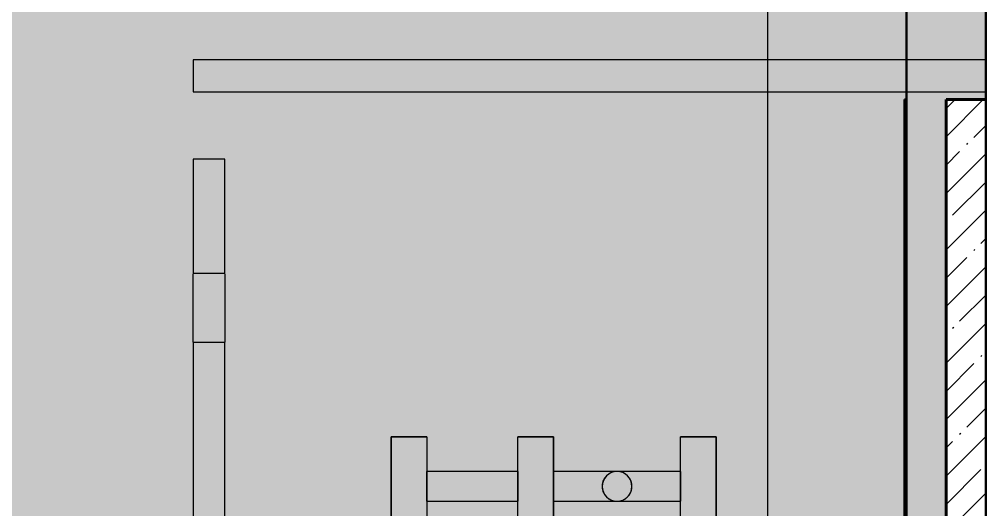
# Model space of a CAD drawing. Header units: millimetres. Extents: x 10406 to 76706, y -2377 to 12445.
# Drawn here: x 67419 to 67906.6, y 8993.8 to 9240.5 of the extents above; entities that cross this region are included whole.
import ezdxf

# ---------------------------------------------------------------- set-up
doc = ezdxf.new("R2010")
doc.units = ezdxf.units.MM
for name, color, linetype, lineweight in [('A-ANNO-DIMS', 7, 'Continuous', 9), ('A-ANNO-DIMS-25', 7, 'Continuous', 9), ('A-WALL-PATT', 7, 'Continuous', 9), ('M-EQPM', 7, 'Continuous', 9), ('Знаки', 7, 'Continuous', 9), ('Знаки-1', 7, 'Continuous', 18)]:
    doc.layers.add(name, color=color, linetype=linetype, lineweight=lineweight)
for name, color, linetype, lineweight, true_color in [('A-WALL-4', 7, 'Continuous', 30, 0x3c3c3c), ('A-WALL-5', 7, 'Continuous', 40, 0x3c3c3c), ('A-WALL-FNSH-3', 7, 'Continuous', 30, 0x3c3c3c), ('I-WALL-1', 7, 'Continuous', 9, 0x787878)]:
    doc.layers.add(name, color=color, linetype=linetype, lineweight=lineweight, true_color=true_color)
doc.layers.add('M-EQPM-1', color=7, linetype='Continuous', lineweight=9, true_color=0xe6e6e6, transparency=0.7)
doc.styles.add('ISOCPEUR_5', font='isocpeur.ttf', dxfattribs={"width": 0.9, "height": 49.99999999999999})
doc.dimstyles.new('ISO-2_0_0_9К_Средний_округл2_1', dxfattribs={"dimscale": 304.8, "dimtxt": 49.79905879051576, "dimasz": 0.1230314960629921, "dimexe": 0.09842519685039369, "dimexo": 0, "dimgap": 0, "dimtad": 1, "dimdec": 0, "dimrnd": 10, "dimzin": 0, "dimdsep": 46, "dimtxsty": 'ISOCPEUR_5', "dimblk1": 'OBLIQUE', "dimblk2": 'OBLIQUE', "dimsah": 1, "dimcen": 0.09, "dimdle": 0.09842519685039369, "dimazin": 0, "dimtfac": 1, "dimtdec": 4, "dimtix": 1, "dimtmove": 0, "dimatfit": 3, "dimfxl": 1, "dimtvp": 1, "dimtolj": 1, "dimtzin": 0, "dimarcsym": 2})

# ---------------------------------------------------------------- blocks, each defined once
blk = doc.blocks.new('radiator_prado_classic_z_tip_30_po exemplyaru - Classic Z Тип 30-500-30677899-Развертка 3_02-2')
at = {"layer": 'M-EQPM-1'}
for points in [[(-396.8846453224432, 8530.000000000005), (-381.9999999983435, 8530.000000000005), (-381.9999999983435, 9030.000000000005), (-399.9999999983568, 9030.000000000005), (-399.9999999983427, 8990.000000000005), (-394.9999999983427, 8985.000000000005), (-394.9999999983427, 8574.999999999987), (-399.9999999983568, 8569.999999999987), (-399.9999999983568, 8530.000000000005)], [(-317.9999999983451, 8530.000000000005), (-317.9999999983451, 9030.000000000005), (-335.9999999983572, 9030.000000000005), (-335.9999999983572, 8530.000000000005)], [(-235.9999999983454, 8530.000000000005), (-235.9999999983454, 9030.000000000005), (-253.9999999983553, 9030.000000000005), (-253.9999999983553, 8530.000000000005)], [(-278.7677369520765, 9003.029450469137), (-278.6570988477303, 9003.806715768676), (-278.763741488794, 9003.05885716174)], [(-280.6419880756328, 8999.767999987645), (-280.0664481455881, 9000.496837186178), (-280.5869237914522, 8999.839761159927)]]:
    blk.add_hatch(color=256, dxfattribs=at).paths.add_polyline_path(points)
h = blk.add_hatch(color=256, dxfattribs=at)
h.paths.add_polyline_path([(-285.9999999983438, 9012.500000000011), (-317.9999999983451, 9012.244443697178), (-317.9999999983451, 9005.000000000011), (-293.4999999983431, 9005.000000000011), (-292.9562246533037, 9007.648964906868), (-292.0252652490237, 9009.380415278072), (-290.6740755511399, 9010.812199094189), (-289.4196769847939, 9011.632014800569), (-287.7368168525239, 9012.271343723305), (-287.4401995489761, 9012.360422899163)])
h.paths.add_polyline_path([(-292.9888873926813, 9005.000000000011), (-253.9999999983553, 9005.000000000011), (-253.9999999983553, 9012.500000000011), (-287.9411428366125, 9012.209981186288), (-289.9256262974378, 9011.360427729302), (-291.4426037055127, 9010.121757852536), (-292.5736229209406, 9008.560647450175), (-293.2444436955122, 9006.880899687692), (-293.2281126361644, 9005.000000000011)])
h.paths.add_polyline_path([(-381.9999999983435, 9005.000000000011), (-335.9999999983572, 9005.000000000011), (-335.9999999983572, 9012.50000000001), (-381.9999999983435, 9012.244443697178), (-381.9999999983435, 9006.94114283828)])
h = blk.add_hatch(color=256, dxfattribs=at)
h.paths.add_polyline_path([(-278.7677369520776, 9006.970549530884), (-278.7718873605241, 9007.001096623113), (-278.7718873605241, 9006.980569503246)])
h.paths.add_polyline_path([(-279.5070879638877, 9008.75296939111), (-280.1893678981158, 9009.667676364335), (-279.5085776956061, 9008.754910847283)])
h = blk.add_hatch(color=256, dxfattribs=at)
h.paths.add_polyline_path([(-381.9999999983435, 8997.50000000001), (-335.9999999983572, 8997.755556302842), (-335.9999999983572, 9005.000000000011), (-381.9999999983435, 9005.000000000011), (-381.9999999983435, 8997.755556302842)])
h.paths.add_polyline_path([(-287.9411428366125, 8997.50000000001), (-253.9999999983553, 8997.75555630284), (-253.9999999983553, 9005.000000000011), (-317.9999999983451, 9005.000000000011), (-317.9999999983451, 8997.500000000011), (-289.749999998344, 8997.50000000001)])
h.paths.add_polyline_path([(-293.232263044611, 9003.029450469137), (-293.2444436955122, 9003.05885716174), (-293.2362585078935, 9003.05885716174)])
h.paths.add_polyline_path([(-291.3580119210515, 8999.767999987642), (-292.0252652490237, 9000.61958472195), (-291.4130762052342, 8999.839761159927)])
at = {"layer": 'M-EQPM'}
for p, q in [((-399.9999999983477, 9029.999999999996), (-381.9999999983477, 9029.999999999996)), ((-381.9999999983508, 9029.999999999996), (-399.9999999983508, 9029.999999999996)), ((-399.9999999983477, 8529.999999999996), (-399.9999999983477, 9029.999999999996)), ((-399.9999999983508, 9029.999999999996), (-399.9999999983508, 8989.999999999996)), ((-381.9999999983508, 9029.999999999996), (-381.9999999983508, 9012.500000000002)), ((-381.9999999983477, 9029.999999999996), (-381.9999999983477, 8529.999999999996)), ((-317.9999999983843, 9029.999999999996), (-335.9999999983842, 9029.999999999996)), ((-335.9999999983608, 9029.999999999996), (-317.9999999983482, 9029.999999999996)), ((-335.9999999983842, 9012.500000000002), (-335.9999999983842, 9029.999999999996)), ((-335.9999999983608, 8529.999999999996), (-335.9999999983608, 9029.999999999996)), ((-317.9999999983843, 9012.500000000002), (-317.9999999983843, 9029.999999999996)), ((-317.9999999983482, 9029.999999999996), (-317.9999999983482, 8529.999999999996)), ((-235.9999999983824, 9029.999999999996), (-253.9999999983824, 9029.999999999996)), ((-253.999999998359, 9029.999999999996), (-235.9999999983489, 9029.999999999996)), ((-253.9999999983824, 9012.500000000002), (-253.9999999983824, 9029.999999999996)), ((-253.999999998359, 8529.999999999996), (-253.999999998359, 9029.999999999996)), ((-235.999999998356, 8529.999999999996), (-235.999999998356, 9029.999999999996)), ((-235.9999999983489, 9029.999999999996), (-235.9999999983489, 8529.999999999996)), ((-335.9999999983571, 9012.50000000001), (-381.9999999983434, 9012.50000000001)), ((-335.9999999983796, 9012.500000000011), (-381.9999999983431, 9012.500000000011)), ((-381.9999999983478, 9012.500000000002), (-381.9999999983478, 9005)), ((-381.9999999983478, 9011.495190528383), (-381.9999999983478, 9012.500000000002)), ((-381.9999999983559, 9012.500000000002), (-381.9999999983559, 9005.000000000002)), ((-381.9999999983559, 9005.000000000002), (-381.9999999983559, 9012.500000000002)), ((-381.9999999983508, 9012.24444369717), (-381.9999999983508, 8997.755556302833)), ((-381.9999999983478, 9005), (-381.9999999983478, 9011.495190528383)), ((-335.9999999983611, 9012.500000000002), (-335.9999999983611, 9006.94114283827)), ((-335.9999999983611, 9005.000000000002), (-335.9999999983611, 9012.500000000002)), ((-335.9999999983838, 9012.500000000002), (-335.9999999983838, 9005.000000000002)), ((-335.9999999983838, 9005.000000000002), (-335.9999999983838, 9012.500000000002)), ((-335.9999999983842, 8997.755556302833), (-335.9999999983842, 9012.24444369717)), ((-253.9999999983562, 9012.50000000001), (-317.9999999983449, 9012.50000000001)), ((-253.9999999983777, 9012.500000000011), (-317.9999999983447, 9012.500000000011)), ((-317.9999999983489, 9008.750000000002), (-317.9999999983488, 9012.500000000002)), ((-317.9999999983488, 9012.500000000002), (-317.9999999983488, 9005.000000000002)), ((-317.9999999983839, 9005.000000000002), (-317.9999999983838, 9012.500000000002)), ((-317.9999999983838, 9012.500000000002), (-317.9999999983838, 9005.000000000002)), ((-317.9999999983843, 8997.755556302833), (-317.9999999983843, 9012.24444369717)), ((-253.9999999983593, 9012.500000000002), (-253.9999999983593, 9010.303300858901)), ((-253.9999999983592, 9005.000000000002), (-253.9999999983593, 9012.500000000002)), ((-253.999999998382, 9012.500000000002), (-253.999999998382, 9005.000000000002)), ((-253.9999999983819, 9005.000000000002), (-253.999999998382, 9012.500000000002)), ((-253.9999999983824, 8997.755556302833), (-253.9999999983824, 9012.24444369717)), ((-335.9999999983611, 9006.94114283827), (-335.9999999983611, 9005)), ((-317.9999999983489, 9005), (-317.9999999983489, 9008.75)), ((-253.9999999983593, 9010.303300858901), (-253.9999999983593, 9006.94114283827)), ((-253.9999999983593, 9006.94114283827), (-253.9999999983593, 9005)), ((-381.9999999983478, 9005), (-381.9999999983478, 8997.500000000002)), ((-381.9999999983478, 9001.25), (-381.9999999983478, 9005)), ((-381.9999999983559, 9005.000000000002), (-381.9999999983559, 8997.500000000002)), ((-381.9999999983559, 8997.500000000002), (-381.9999999983559, 9005.000000000002)), ((-381.9999999983478, 8997.500000000002), (-381.9999999983478, 9001.25)), ((-335.9999999983613, 9005), (-335.9999999983613, 8997.500000000002)), ((-335.9999999983613, 8997.500000000002), (-335.9999999983613, 9005)), ((-335.999999998384, 9005.000000000002), (-335.9999999983839, 8997.500000000002)), ((-335.9999999983839, 8997.755556302833), (-335.9999999983839, 9005.000000000002)), ((-317.9999999983487, 9003.058857161732), (-317.9999999983487, 9005)), ((-317.9999999983485, 9005.000000000002), (-317.9999999983485, 8997.500000000002)), ((-317.9999999983835, 8997.500000000002), (-317.9999999983836, 9005.000000000002)), ((-317.9999999983835, 9005.000000000002), (-317.9999999983835, 8998.504809471619)), ((-317.9999999983485, 8997.500000000002), (-317.9999999983487, 9003.05885716173)), ((-253.9999999983595, 9005), (-253.9999999983594, 8997.500000000002)), ((-253.9999999983594, 8997.500000000002), (-253.9999999983594, 9005)), ((-253.9999999983822, 9005.000000000002), (-253.9999999983822, 8997.500000000002)), ((-253.9999999983821, 8999.696699141103), (-253.9999999983821, 9005.000000000002)), ((-381.9999999983434, 8997.50000000001), (-335.9999999983571, 8997.50000000001)), ((-381.9999999983431, 8997.500000000011), (-335.9999999983806, 8997.500000000011)), ((-381.9999999983508, 8997.500000000002), (-381.9999999983508, 8562.499999999996)), ((-335.9999999983839, 8997.500000000002), (-335.9999999983839, 8997.755556302833)), ((-335.9999999983842, 8562.499999999996), (-335.9999999983842, 8997.500000000002)), ((-317.9999999983835, 8998.504809471617), (-317.9999999983835, 8997.500000000002)), ((-317.9999999983449, 8997.50000000001), (-253.9999999983562, 8997.50000000001)), ((-317.9999999983447, 8997.500000000011), (-253.9999999983777, 8997.500000000011)), ((-317.9999999983843, 8562.499999999996), (-317.9999999983843, 8997.500000000002)), ((-253.9999999983822, 8998.504809471619), (-253.9999999983821, 8999.696699141103)), ((-253.9999999983822, 8997.755556302833), (-253.9999999983822, 8998.504809471617)), ((-253.9999999983822, 8997.500000000002), (-253.9999999983822, 8997.755556302833)), ((-253.9999999983824, 8562.499999999996), (-253.9999999983824, 8997.500000000002))]:
    blk.add_line(p, q, dxfattribs=at)
for centre, radius, start, end in [((-285.9999999983474, 9005.000000000002), 7.5, 0, 180), ((-285.9999999983611, 9005.000000000002), 7.49999999999994, 121.6959975729565, 134.9999999998697), ((-285.9999999983611, 9005.000000000002), 7.500000000000012, 117.2607869162207, 119.9999999998929), ((-285.9999999983611, 9005.000000000002), 7.500000000000051, 107.5091275209608, 117.2607869162167), ((-285.9999999983611, 9005.000000000002), 7.500000000000027, 72.49087247964164, 107.5091275209639), ((-285.9999999983611, 9005.000000000002), 7.500000000000032, 62.73921308277106, 72.49087247964141), ((-285.9999999983611, 9005.000000000002), 7.500000000000028, 60.00000000003239, 62.73921308277063), ((-285.9999999983611, 9005.000000000002), 7.500000000000032, 44.999999999999, 58.30400242761385), ((-285.9999999983611, 9005.000000000002), 7.500000000000853, 164.9999999999994, 180.0000000000072), ((-285.9999999983611, 9005.000000000002), 7.499999999999964, 150.0000000000126, 164.502831516208), ((-285.9999999983611, 9005.000000000002), 7.50000000000003, 136.3815290643483, 149.9370450517839), ((-285.9999999983611, 9005.000000000002), 7.500000000000091, 30.06295494821428, 43.61847093565967), ((-285.9999999983611, 9005.000000000002), 7.500000000000082, 15.49716848379459, 29.99999999999105), ((-285.9999999983611, 9005.000000000002), 7.50000000000005, 0, 14.99999999999319), ((-285.9999999983474, 9005.000000000002), 7.5, 180, 0), ((-285.9999999983611, 9005.000000000002), 7.499999999999965, 180.0000000000135, 195.0000000000087), ((-285.9999999983611, 9005.000000000002), 7.499999999999926, 195.4971684837948, 210.0000000000049), ((-285.9999999983611, 9005.000000000002), 7.499999999999998, 210.0629549482152, 216.0911264494535), ((-285.9999999983611, 9005.000000000002), 7.500000000000002, 322.7268164806846, 329.9370450517888), ((-285.9999999983611, 9005.000000000002), 7.50000000000002, 330.0000000000057, 344.5028315162117), ((-285.9999999983611, 9005.000000000002), 7.499999999999118, 345.0000000000113, 359.9999999999927), ((-285.9999999983611, 9005.000000000002), 7.499999999999972, 217.2731835193189, 223.6184709356694), ((-285.9999999983611, 9005.000000000002), 7.499999999999979, 225.0000000001342, 238.3040024270532), ((-285.9999999983611, 9005.000000000002), 7.499999999999956, 240.0000000001054, 242.7392130837297), ((-285.9999999983611, 9005.000000000002), 7.499999999999979, 242.7392130837302, 252.4908724791235), ((-285.9999999983611, 9005.000000000002), 7.49999999999998, 252.4908724791222, 287.509127520332), ((-285.9999999983611, 9005.000000000002), 7.499999999999989, 287.5091275203325, 297.2607869172186), ((-285.9999999983611, 9005.000000000002), 7.499999999999975, 297.2607869172153, 299.9999999999997), ((-285.9999999983611, 9005.000000000002), 7.50000000000002, 301.6959975723924, 314.9999999999998), ((-285.9999999983611, 9005.000000000002), 7.50000000000002, 316.3815290643352, 321.1426427297405)]:
    blk.add_arc(centre, radius, start, end, dxfattribs=at)
for points, knots in [([(-285.9999999983474, 9012.500000000002), (-286.4782986470242, 9012.500000000002), (-287.4460364161848, 9012.407561440525), (-288.6265242916065, 9012.056320534324), (-289.4283254390361, 9011.679151300348), (-289.8746504506801, 9011.425518641978), (-290.2050909930248, 9011.214442577757), (-290.5284996904575, 9010.982973742357), (-290.8427417011604, 9010.731718579329), (-291.1481414182988, 9010.45927287663), (-291.3457231181862, 9010.262422022603), (-291.4426037055166, 9010.160238840084)], [0, 0, 0, 0, 0.1428571428571428, 0.2857142857142857, 0.3571428571428571, 0.3928571428571428, 0.4285714285714285, 0.4642857142857143, 0.5, 0.5357142857142857, 0.5714285714285714, 0.5714285714285714, 0.5714285714285714, 0.5714285714285714]), ([(-290.2036096025502, 9011.211253198477), (-290.3118751581483, 9011.137504985007), (-290.5264102958961, 9010.98320817188), (-290.8433714743407, 9010.731970032833), (-291.0953240217381, 9010.508898901711), (-291.2395112587902, 9010.368568394952), (-291.284253393454, 9010.323803530227)], [0.4285714285714285, 0.4285714285714285, 0.4285714285714285, 0.4285714285714285, 0.4642857142857143, 0.5, 0.5357142857142857, 0.5520144545900358, 0.5520144545900358, 0.5520144545900358, 0.5520144545900358]), ([(-288.8530815203219, 9011.936131906838), (-289.0845126938237, 9011.840893196168), (-289.4276215326168, 9011.679281730498), (-289.8768169623077, 9011.4256974527), (-290.0953440469522, 9011.285001411947), (-290.2036096025502, 9011.211253198477)], [0.2857142857142857, 0.2857142857142857, 0.2857142857142857, 0.2857142857142857, 0.3571428571428571, 0.3928571428571428, 0.4285714285714285, 0.4285714285714285, 0.4285714285714285, 0.4285714285714285]), ([(-280.5573962911781, 9010.160238840084), (-280.6542801759722, 9010.262424718589), (-280.8518798935368, 9010.45929030376), (-281.2589450306147, 9010.822441285938), (-281.684649345091, 9011.143991655988), (-282.1253703219027, 9011.425535628217), (-282.5716627134607, 9011.679141616603), (-283.3734842484441, 9012.056327519322), (-284.5539604738352, 9012.407558900524), (-285.5217013496707, 9012.500000000002), (-285.9999999983474, 9012.500000000002)], [0.4285714285714285, 0.4285714285714285, 0.4285714285714285, 0.4285714285714285, 0.4642857142857143, 0.5, 0.5714285714285714, 0.6071428571428571, 0.6428571428571428, 0.7142857142857143, 0.8571428571428571, 1, 1, 1, 1]), ([(-281.796390394172, 9011.211253198477), (-281.9047599356154, 9011.284963738568), (-282.1231360872184, 9011.425714461355), (-282.5724052283947, 9011.679272033974), (-282.9154943230399, 9011.840890652817), (-283.1469184764002, 9011.936131906838)], [0.5714285714285714, 0.5714285714285714, 0.5714285714285714, 0.5714285714285714, 0.6071428571428571, 0.6428571428571428, 0.7142857142857143, 0.7142857142857143, 0.7142857142857143, 0.7142857142857143]), ([(-280.7157328208235, 9010.323808523515), (-280.760473387244, 9010.368573956403), (-280.9046691084826, 9010.5089013894), (-281.1700882420866, 9010.74365031994), (-281.3948363730868, 9010.921240577425), (-281.5153840143645, 9011.01110305575)], [0.4479855454099642, 0.4479855454099642, 0.4479855454099642, 0.4479855454099642, 0.4642857142857143, 0.5, 0.5403348862936571, 0.5403348862936571, 0.5403348862936571, 0.5403348862936571]), ([(-293.2279491796644, 9007.001686946678), (-293.2704416361189, 9006.843584726532), (-293.3441479545864, 9006.522485251044), (-293.4545268556849, 9005.861326486884), (-293.4933753981501, 9005.34751703346), (-293.499999998361, 9005.000000000002)], [0.8571428571428571, 0.8571428571428571, 0.8571428571428571, 0.8571428571428571, 0.8928571428571428, 0.9285714285714286, 1, 1, 1, 1]), ([(-293.2281126361673, 9007.001096623104), (-293.2718840018724, 9006.842997149979), (-293.3496068668148, 9006.521938041562), (-293.4637652147995, 9005.86093015325), (-293.4999999983475, 9005.347334545708), (-293.4999999983474, 9005.000000000002)], [0.8571428571428571, 0.8571428571428571, 0.8571428571428571, 0.8571428571428571, 0.8928571428571428, 0.9285714285714286, 1, 1, 1, 1]), ([(-278.499999998361, 9005.000000000002), (-278.506624598572, 9005.34751703346), (-278.5454731410912, 9005.861326486864), (-278.6558520420454, 9006.522485251078), (-278.7295583608014, 9006.84358472646), (-278.7720508170576, 9007.001686946678)], [0, 0, 0, 0, 0.07142857142857142, 0.1071428571428571, 0.1428571428571428, 0.1428571428571428, 0.1428571428571428, 0.1428571428571428]), ([(-278.4999999983474, 9005.000000000002), (-278.4999999983474, 9005.347334545708), (-278.5362347818714, 9005.86093015323), (-278.6503931299199, 9006.521938041595), (-278.7281159947347, 9006.842997149906), (-278.7718873605276, 9007.001096623104)], [0, 0, 0, 0, 0.07142857142857142, 0.1071428571428571, 0.1428571428571428, 0.1428571428571428, 0.1428571428571428, 0.1428571428571428]), ([(-293.4999999983474, 9005.000000000002), (-293.4999999983474, 9004.652665454296), (-293.4637652148234, 9004.139069846771), (-293.3496068667749, 9003.478061958409), (-293.2718840019601, 9003.157002850096), (-293.2281126361672, 9002.9989033769)], [0, 0, 0, 0, 0.07142857142857142, 0.1071428571428571, 0.1428571428571428, 0.1428571428571428, 0.1428571428571428, 0.1428571428571428]), ([(-293.499999998361, 9005.000000000002), (-293.4933753981501, 9004.652482966543), (-293.4545268556309, 9004.13867351314), (-293.3441479546767, 9003.477514748925), (-293.2704416359207, 9003.156415273541), (-293.2279491796646, 9002.998313053324)], [0, 0, 0, 0, 0.07142857142857142, 0.1071428571428571, 0.1428571428571428, 0.1428571428571428, 0.1428571428571428, 0.1428571428571428]), ([(-278.7720508170574, 9002.998313053326), (-278.729558360603, 9003.15641527347), (-278.6558520421354, 9003.477514748958), (-278.545473141037, 9004.13867351312), (-278.5066245985719, 9004.652482966541), (-278.499999998361, 9005.000000000002)], [0.8571428571428571, 0.8571428571428571, 0.8571428571428571, 0.8571428571428571, 0.8928571428571428, 0.9285714285714286, 1, 1, 1, 1]), ([(-278.7718873605276, 9002.9989033769), (-278.7281159948224, 9003.157002850025), (-278.65039312988, 9003.478061958442), (-278.5362347818954, 9004.139069846753), (-278.4999999983474, 9004.652665454296), (-278.4999999983474, 9005.000000000002)], [0.8571428571428571, 0.8571428571428571, 0.8571428571428571, 0.8571428571428571, 0.8928571428571428, 0.9285714285714286, 1, 1, 1, 1]), ([(-291.4426037055163, 8999.839761159918), (-291.3457198207221, 8999.737575281413), (-291.1481201031575, 8999.540709696243), (-290.7410549660796, 8999.177558714064), (-290.3153506516031, 8998.856008344015), (-289.8746296747913, 8998.574464371784), (-289.4283372832331, 8998.320858383398), (-288.6265157482496, 8997.943672480682), (-287.4460395228558, 8997.592441099476), (-286.4782986470225, 8997.500000000002), (-285.9999999983474, 8997.500000000002)], [0.4285714285714285, 0.4285714285714285, 0.4285714285714285, 0.4285714285714285, 0.4642857142857143, 0.5, 0.5714285714285714, 0.6071428571428571, 0.6428571428571428, 0.7142857142857143, 0.8571428571428571, 1, 1, 1, 1]), ([(-291.2842671758987, 8999.676191476487), (-291.2395266094784, 8999.6314260436), (-291.0953308882398, 8999.491098610604), (-290.7405461036189, 8999.177310574181), (-290.4203486854374, 8998.93616788171), (-290.2036096025506, 8998.788746801527)], [0.4479855454099807, 0.4479855454099807, 0.4479855454099807, 0.4479855454099807, 0.4642857142857143, 0.5, 0.5714285714285714, 0.5714285714285714, 0.5714285714285714, 0.5714285714285714]), ([(-290.2036096025506, 8998.788746801527), (-290.0952400611072, 8998.715036261434), (-289.8768639095042, 8998.574285538649), (-289.427594768328, 8998.320727966027), (-289.0845056736829, 8998.159109347185), (-288.8530815203226, 8998.063868093164)], [0.5714285714285714, 0.5714285714285714, 0.5714285714285714, 0.5714285714285714, 0.6071428571428571, 0.6428571428571428, 0.7142857142857143, 0.7142857142857143, 0.7142857142857143, 0.7142857142857143]), ([(-285.9999999983474, 8997.500000000002), (-285.5217013496724, 8997.500000000002), (-284.553963580514, 8997.592438559477), (-283.3734757050893, 8997.943679465678), (-282.5716745576595, 8998.320848699654), (-282.1253495460154, 8998.574481358024), (-281.7949090036707, 8998.785557422245), (-281.4715003062379, 8999.017026257647), (-281.1572582955349, 8999.268281420675), (-280.8518585783963, 8999.540727123373), (-280.6542768785089, 8999.7375779774), (-280.5573962911785, 8999.839761159918)], [0, 0, 0, 0, 0.1428571428571428, 0.2857142857142857, 0.3571428571428571, 0.3928571428571428, 0.4285714285714285, 0.4642857142857143, 0.5, 0.5357142857142857, 0.5714285714285714, 0.5714285714285714, 0.5714285714285714, 0.5714285714285714]), ([(-283.146918476399, 8998.063868093164), (-282.9154873028974, 8998.159106803836), (-282.5723784641044, 8998.320718269504), (-282.1231830344137, 8998.574302547304), (-281.9046559497694, 8998.714998588057), (-281.7963903941714, 8998.788746801527)], [0.2857142857142857, 0.2857142857142857, 0.2857142857142857, 0.2857142857142857, 0.3571428571428571, 0.3928571428571428, 0.4285714285714285, 0.4285714285714285, 0.4285714285714285, 0.4285714285714285]), ([(-281.4743966221884, 8999.020090648015), (-281.3679359746773, 8999.100537874472), (-281.1566285223809, 8999.268029967168), (-280.9046759749831, 8999.491101098292), (-280.7604887379308, 8999.631431605052), (-280.7157466032666, 8999.676196469774)], [0.4642857142857143, 0.4642857142857143, 0.4642857142857143, 0.4642857142857143, 0.5, 0.5357142857142857, 0.552014454590158, 0.552014454590158, 0.552014454590158, 0.552014454590158]), ([(-280.5576491167768, 8999.839494512966), (-280.4617199078904, 8999.941677757499), (-280.3294508725266, 9000.090456059654), (-280.1999526752059, 9000.24627687688), (-280.1629769719157, 9000.291734779656)], [0.5714285714285714, 0.5714285714285714, 0.5714285714285714, 0.5714285714285714, 0.6071428571428571, 0.6215825743084546, 0.6215825743084546, 0.6215825743084546, 0.6215825743084546])]:
    blk.add_open_spline(points, degree=3, knots=knots, dxfattribs=at)
for points in [[(-287.4401870146491, 9012.360425351711), (-287.9165890357554, 9012.267077683759), (-288.3902191733183, 9012.126609328181), (-288.8530815203219, 9011.936131906838)], [(-285.999999998361, 9012.500000000002), (-286.4846110888929, 9012.500000000002), (-286.9637849935427, 9012.453773019668), (-287.4401870146491, 9012.360425351711)], [(-284.5598129820726, 9012.360425351711), (-285.0362185132497, 9012.453771747993), (-285.5153889078289, 9012.500000000002), (-285.999999998361, 9012.500000000002)], [(-283.1469184764002, 9011.936131906838), (-283.6097667831208, 9012.126614414881), (-284.0834074508956, 9012.267078955432), (-284.5598129820726, 9012.360425351711)], [(-292.4914223010857, 9008.756519198343), (-292.5679278711326, 9008.62430812018), (-292.7147719834439, 9008.35191129158), (-292.913301484012, 9007.921077938869), (-293.0869786725836, 9007.470534880309), (-293.1843412704621, 9007.159196096229), (-293.2281126361673, 9007.001096623104)], [(-292.4912919261057, 9008.756744482767), (-292.5665236886849, 9008.624547209089), (-292.7107895152812, 9008.352204776582), (-292.9122686053672, 9007.921510331407), (-293.0891932158595, 9007.471098571914), (-293.1854567232099, 9007.159789166823), (-293.2279491796644, 9007.001686946678)], [(-291.4426037055166, 9010.160238840084), (-291.539484292847, 9010.058055657568), (-291.7294249422812, 9009.84617378153), (-292.0001204116195, 9009.506944412444), (-292.2557385631625, 9009.14517776056), (-292.4149167310388, 9008.888730276507), (-292.4914223010857, 9008.756519198343)], [(-291.4423508799449, 9010.160505487036), (-291.5382800888314, 9010.058322242503), (-291.7266556460705, 9009.846434437499), (-292.0007888353035, 9009.50717620352), (-292.259398939806, 9009.145388418652), (-292.4160601635265, 9008.888941756446), (-292.4912919261057, 9008.756744482767)], [(-279.5087080706163, 9008.756744482767), (-279.5839397947859, 9008.888941770363), (-279.7406008086324, 9009.145388508603), (-279.9992120880258, 9009.507175867817), (-280.2733408925069, 9009.84643569036), (-280.4617273591573, 9010.058319542959), (-280.5576491167773, 9010.160505487036)], [(-279.5085776956091, 9008.756519198345), (-279.5850832826537, 9008.888730290404), (-279.7442615434071, 9009.145177850392), (-279.9998791750169, 9009.506944077184), (-280.2705765847718, 9009.84617503274), (-280.4605124063839, 9010.058052961582), (-280.5573962911781, 9010.160238840084)], [(-278.7720508170576, 9007.001686946678), (-278.8145432733139, 9007.159789166895), (-278.9108067795827, 9007.471098572378), (-279.0877313961312, 9007.921510329677), (-279.2892104636148, 9008.35220478304), (-279.4334763464467, 9008.624547195173), (-279.5087080706163, 9008.756744482767)], [(-278.7718873605276, 9007.001096623104), (-278.8156587263205, 9007.1591960963), (-278.9130213246776, 9007.470534880773), (-279.0866985105691, 9007.92107793714), (-279.2852280211396, 9008.35191129803), (-279.4320721085646, 9008.624308106282), (-279.5085776956091, 9008.756519198345)], [(-293.2281126361672, 9002.9989033769), (-293.1843412703743, 9002.840803903704), (-293.0869786720173, 9002.529465119229), (-292.9133014861256, 9002.078922062863), (-292.7147719755552, 9001.648088701973), (-292.5679278881302, 9001.37569189372), (-292.4914223010856, 9001.243480801659)], [(-293.2279491796646, 9002.998313053324), (-293.1854567234083, 9002.840210833108), (-293.0891932171395, 9002.528901427624), (-292.9122686005909, 9002.078489670324), (-292.7107895331074, 9001.647795216964), (-292.5665236502755, 9001.375452804828), (-292.4912919261059, 9001.243255517236)], [(-292.4914223010856, 9001.243480801659), (-292.414916714041, 9001.1112697096), (-292.2557384532875, 9000.854822149611), (-292.0001208216777, 9000.49305592282), (-291.7294234119227, 9000.153824967261), (-291.5394875903105, 8999.94194703842), (-291.4426037055163, 8999.839761159918)], [(-292.4912919261059, 9001.243255517236), (-292.4160602019364, 9001.11105822964), (-292.2593991880899, 9000.854611491399), (-292.0869916684944, 9000.61341991859), (-291.9982016545154, 9000.496578721632)], [(-280.5573962911785, 8999.839761159918), (-280.4605157038481, 8999.941944342434), (-280.2705750544139, 9000.153826218473), (-279.9998795850753, 9000.493055587558), (-279.7442614335326, 9000.854822239444), (-279.5850832656562, 9001.111269723497), (-279.5085776956093, 9001.243480801659)], [(-280.0017983422067, 9000.496578721632), (-279.9130077932508, 9000.613419724772), (-279.7406010569158, 9000.854611581351), (-279.5839398331952, 9001.111058243558), (-279.5087080706161, 9001.243255517236)], [(-279.5087080706161, 9001.243255517236), (-279.4334763080369, 9001.375452790913), (-279.2892104814405, 9001.647795223422), (-279.0877313913547, 9002.078489668595), (-278.9108067808622, 9002.528901428088), (-278.814543273512, 9002.84021083318), (-278.7720508170574, 9002.998313053326)], [(-279.5085776956093, 9001.243480801659), (-279.4320721255623, 9001.375691879823), (-279.285228013251, 9001.648088708422), (-279.086698512683, 9002.078922061135), (-278.9130213241112, 9002.529465119693), (-278.8156587262328, 9002.840803903775), (-278.7718873605276, 9002.9989033769)], [(-291.9982016545154, 9000.496578721632), (-291.9094116405363, 9000.379737524672), (-291.7266591042155, 9000.153564309643), (-291.5382726375652, 8999.941680457045), (-291.4423508799452, 8999.839494512966)], [(-288.8530815203226, 8998.063868093164), (-288.3902332136021, 8997.87338558512), (-287.9165925458278, 8997.73292104457), (-287.4401870146507, 8997.63957464829)], [(-287.4401870146507, 8997.63957464829), (-286.9637814834736, 8997.546228252011), (-286.4846110888939, 8997.500000000002), (-285.999999998361, 8997.500000000002)], [(-285.999999998361, 8997.500000000002), (-285.515388907828, 8997.500000000002), (-285.0362150031773, 8997.546226980336), (-284.5598129820709, 8997.63957464829)], [(-284.5598129820709, 8997.63957464829), (-284.0834109609646, 8997.732922316245), (-283.6097808234024, 8997.873390671823), (-283.146918476399, 8998.063868093164)]]:
    blk.add_open_spline(points, degree=3, dxfattribs=at)
blk = doc.blocks.new('Зашивка радиатора_ с перфорацией М5 - Зашивка радиатора_ с перфорацией М5-30945411-Развертка 3_02-2')
at = {"layer": 'Знаки'}
for points in [[(-278.1297030293925, 9204.00000000001), (-139.999999998359, 9204.00000000001), (-139.999999998359, 9220.000000000007), (-499.9354336525318, 9220.000000000007), (-499.9354336525318, 9204.00000000001), (-337.5071741759181, 9204.00000000001)], [(-483.9354336525325, 9095.000000000004), (-483.9354336525313, 9112.465637372803), (-499.935433652532, 9112.246572856562), (-499.9354336525332, 9095.000000000004), (-485.9508520422323, 9095.000000000004)], [(-498.2033444739026, 9077.534362627206), (-483.9354336525313, 9077.753427143447), (-483.9354336525325, 9095.000000000004), (-499.9354336525332, 9095.000000000004), (-499.935433652532, 9077.534362627206)]]:
    blk.add_hatch(color=256, dxfattribs=at).paths.add_polyline_path(points)
h = blk.add_hatch(color=256, dxfattribs=at)
h.paths.add_polyline_path([(-483.9354336525311, 8500.000000000007), (-483.9354336525311, 8622.753115748841), (-499.9354336525318, 8622.753115748841), (-499.9354336525318, 8500.000000000007)])
h.paths.add_polyline_path([(-485.950852042232, 8627.246884251153), (-483.9354336525311, 8627.246884251153), (-483.9354336525311, 8763.21705296742), (-499.9354336525318, 8763.21705296742), (-499.9354336525318, 8627.246884251153)])
h.paths.add_polyline_path([(-483.9354336525311, 8798.148327713016), (-483.9354336525311, 8922.753115748841), (-499.9354336525318, 8922.753115748841), (-499.9354336525318, 8798.148327713016), (-485.950852042232, 8798.148327713016)])
h.paths.add_polyline_path([(-499.9354336525318, 8927.246884251157), (-483.9354336525311, 8927.246884251157), (-483.9354336525311, 9077.534362627206), (-499.9354336525318, 9077.534362627206), (-499.9354336525318, 8939.941548391882)])
h.paths.add_polyline_path([(-485.950852042232, 9112.465637372803), (-483.9354336525311, 9112.465637372803), (-483.9354336525311, 9170.000000000013), (-499.9354336525318, 9170.000000000013), (-499.9354336525318, 9112.465637372803)])
for p, q in [((-499.9354336525365, 9094.999999999995), (-499.9354336525364, 9112.246537798179)), ((-483.9354336525364, 9112.246537798179), (-483.9354336525365, 9094.999999999995)), ((-499.9354336525364, 9077.753462201812), (-499.9354336525365, 9094.999999999995)), ((-483.9354336525365, 9094.999999999995), (-483.9354336525364, 9077.753462201812))]:
    blk.add_line(p, q, dxfattribs=at)
at = {"layer": 'Знаки-1'}
for p, q in [((-99.99728958982118, 9220), (-499.9354336525361, 9220)), ((-499.9354336525361, 9220), (-499.9354336525361, 9204)), ((-499.9354336525361, 9204), (-99.99728958982081, 9204)), ((-499.9354336525361, 9170.000000000004), (-499.9354336525361, 9112.465637372794)), ((-483.935433652536, 9170.000000000004), (-499.9354336525361, 9170.000000000004)), ((-483.935433652536, 9112.465637372794), (-483.935433652536, 9170.000000000004)), ((-499.9354336525361, 9112.465637372794), (-483.935433652536, 9112.465637372794)), ((-499.9354336525361, 9077.534362627195), (-499.9354336525361, 8927.246884251146)), ((-483.935433652536, 9077.534362627195), (-499.9354336525361, 9077.534362627195)), ((-483.935433652536, 8927.246884251146), (-483.935433652536, 9077.534362627195))]:
    blk.add_line(p, q, dxfattribs=at)
blk = doc.blocks.new('DIMBLOCK77-Развертка 3_02-2')
at = {"layer": 'A-ANNO-DIMS-25'}
for p, q in [((67796.70655086436, 8369.999999999998), (67796.70655086436, 11720)), ((67770.19004656986, 11690), (67826.70655086436, 11690)), ((67796.70655086436, 11690), (67770.19004656986, 11690)), ((67770.19004656986, 8399.999999999998), (67826.70655086436, 8399.999999999998)), ((67796.70655086436, 8400), (67770.19004656986, 8400))]:
    blk.add_line(p, q, dxfattribs=at)
at = {"layer": 'A-ANNO-DIMS-25', "lineweight": 20}
for p, q in [((67796.70655086436, 11690), (67777.95655086436, 11708.75)), ((67796.70655086436, 11690), (67815.45655086436, 11671.25)), ((67796.70655086436, 8399.999999999998), (67777.95655086436, 8418.749999999998)), ((67796.70655086436, 8399.999999999998), (67815.45655086436, 8381.249999999998))]:
    blk.add_line(p, q, dxfattribs=at)
at = {"layer": 'A-ANNO-DIMS-25', "color": 0, "insert": (67731.3837635442, 9981.793502304346), "char_height": 49.99999999999999, "width": 151.6955944695711, "attachment_point": 1, "rotation": 90, "line_spacing_factor": 1.149209049011902, "style": 'ISOCPEUR_5'}
blk.add_mtext('3290', dxfattribs=at)
blk = doc.blocks.new('_Oblique')
at = {"color": 0, "linetype": 'ByBlock', "lineweight": -2}
blk.add_line((-0.5, -0.5), (0.5, 0.5), dxfattribs=at)

msp = doc.modelspace()

# ---------------------------------------------------------------- hatches: boundary and pattern name
at = {"layer": 'A-WALL-PATT'}
h = msp.add_hatch(color=256, dxfattribs=at)
h.paths.add_polyline_path([(67506.62960300583, 8400.000000000007), (67865.56503666, 8400.271125169244), (67865.56503666, 9200.000000000044), (67866.56503666, 9200.000000000044), (67866.56503666, 9204.00000000001), (67506.62960300583, 9204.00000000001), (67506.62960300583, 9220.000000000007), (67866.56503666, 9220.000000000007), (67866.56503666, 11690.00000000001), (67486.56503666, 11690.00000000001), (67486.56503666, 11800.00000000001), (60327.56503132358, 11800.00000000001), (60327.56503132358, 10200.00000000001), (61227.56503132358, 10200.00000000001), (61227.56503132358, 8450.000000000078), (61266.56503132358, 8450.000000000078), (61266.56503132358, 10395.00000000001), (63666.56503132358, 10395.00000000001), (63666.56503132358, 8450.000000000078), (67501.56503666003, 8450.000000000013), (67501.56503666003, 8400.000000000007)])
h.paths.add_polyline_path([(67522.62960300583, 8500.000000000007), (67506.62960300583, 8500.000000000007), (67506.62960300583, 9170.000000000013), (67522.62960300583, 9170.000000000013), (67522.62960300583, 8516.054526831804)])
h.paths.add_polyline_path([(67752.56503666, 8530.000000000005), (67752.56503666, 8547.500000000004), (67688.56503666002, 8547.500000000004), (67688.56503666002, 8530.000000000005), (67670.56503666, 8530.000000000005), (67670.56503666, 8547.500000000004), (67624.56503666002, 8547.500000000004), (67624.56503666002, 8530.000000000005), (67606.56503666, 8530.000000000005), (67606.56503666, 9030.000000000005), (67624.56503666002, 9030.000000000005), (67624.56503666002, 9012.50000000001), (67670.56503666, 9012.50000000001), (67670.56503666, 9030.000000000005), (67688.56503666002, 9030.000000000005), (67688.56503666002, 9012.500000000011), (67752.56503666, 9012.500000000011), (67752.56503666, 9030.000000000005), (67770.56503666002, 9030.000000000005), (67770.56503666002, 8530.000000000005)])
h.paths.add_polyline_path([(67720.56445340218, 8562.499981685536), (67728.43533362896, 8562.500000000005), (67752.56503666, 8562.500000000005), (67752.56503666, 8997.500000000011), (67688.56503666002, 8997.500000000011), (67688.56503666002, 8562.500000000005), (67719.12426638592, 8562.5)])
h.paths.add_polyline_path([(67669.05786248244, 8562.500000000005), (67670.56503666, 8562.500000000005), (67670.56503666, 8997.50000000001), (67624.56503666002, 8997.50000000001), (67624.56503666002, 8562.500000000005), (67639.36912690918, 8562.500000000005)])
at = {"layer": 'I-WALL-1'}
h = msp.add_hatch(dxfattribs=at)
h.set_pattern_fill('FP_19', color=256, style=0, pattern_type=2)
h.set_pattern_definition([(0, (63694.94003665836, 0), (30.48, 7.62), [2.515, -20.345, 2.515, -20.345, -121.92]), (0, (63694.94003665836, 0), (30.48, 7.62), [-45.72, 2.515, -43.205, 2.515, -20.345, -53.34]), (0, (63694.94003665836, 0), (30.48, 7.62), [-114.3, 2.515, -12.725, 2.515, -35.585]), (120, (63706.37003665836, 3.81), (-21.83911357683742, 22.58645430734969), [2.514999999999999, -20.34499999999999, 2.514999999999999, -20.34499999999999, -121.92]), (120, (63706.37003665836, 3.81), (-21.83911357683742, 22.58645430734969), [-45.71999999999998, 2.514999999999999, -43.20499999999998, 2.514999999999999, -20.34499999999999, -53.33999999999999]), (120, (63706.37003665836, 3.81), (-21.83911357683742, 22.58645430734969), [-114.3, 2.514999999999999, -12.725, 2.514999999999999, -35.58499999999999]), (240, (63710.18003665836, 19.05), (-8.64088642316257, -30.20645430734969), [2.515, -20.345, 2.515, -20.345, -121.92]), (240, (63710.18003665836, 19.05), (-8.64088642316257, -30.20645430734969), [-45.72, 2.515, -43.205, 2.515, -20.345, -53.34]), (240, (63710.18003665836, 19.05), (-8.64088642316257, -30.20645430734969), [-114.3, 2.515, -12.725, 2.515, -35.585])])
h.paths.add_polyline_path([(67866.56503666, 8400.000000000007), (67886.56503666, 8400.000000000007), (67886.56503666, 9200.00000000001), (67906.56503666, 9200.00000000001), (67906.56503666, 11700.00000000001), (67866.56503666, 11700.00000000001), (67866.56503666, 8516.054526831804)])
h = msp.add_hatch(dxfattribs=at)
h.set_pattern_fill('FP_18', color=256, style=0, pattern_type=2)
h.set_pattern_definition([(45, (63694.94003665836, 0), (-14.25597981550198, 14.25597981550198), []), (45, (63709.19603665836, 0), (-14.25597981550198, 14.25597981550198), [25.202, -5.04, 0.8382, -4.202])])
h.paths.add_polyline_path([(67906.56503666002, 8394.94394924321), (67906.56774706855, 8394.94394924321), (67906.56503666, 9200.00000000001), (67886.56503666, 9200.000000000007), (67886.56503666, 8395.00000000001), (67906.56503666002, 8395.00000000001)])

# ---------------------------------------------------------------- linework, layer by layer
at = {"layer": 'A-WALL-4'}
for p, q in [((67866.56503666, 12270), (67866.56503666, 8394.943949243201)), ((67906.56503666, 8394.943949243201), (67906.56503666, 12270))]:
    msp.add_line(p, q, dxfattribs=at)
at = {"layer": 'A-WALL-5'}
for p, q in [((67906.56774706853, 9200), (67886.56503666, 9200)), ((67886.56503666, 9200), (67886.56503666, 8394.943949243201))]:
    msp.add_line(p, q, dxfattribs=at)
at = {"layer": 'A-WALL-FNSH-3'}
for p, q in [((67866.56503666, 9200.000000000035), (67865.56503666, 9200.000000000035)), ((67865.56503666, 9200.000000000035), (67865.56503666, 8400))]:
    msp.add_line(p, q, dxfattribs=at)

# ---------------------------------------------------------------- block references
at = {"layer": 'M-EQPM'}
msp.add_blockref('radiator_prado_classic_z_tip_30_po exemplyaru - Classic Z Тип 30-500-30677899-Развертка 3_02-2', (68006.56503665836, 0), dxfattribs=at)
at = {"layer": 'Знаки'}
msp.add_blockref('Зашивка радиатора_ с перфорацией М5 - Зашивка радиатора_ с перфорацией М5-30945411-Развертка 3_02-2', (68006.56503665836, 0), dxfattribs=at)

# ---------------------------------------------------------------- dimensions: what is measured, and where the dimension line sits
at = {"layer": 'A-ANNO-DIMS'}
dim = msp.add_linear_dim(base=(67796.70655086439, 11690.00000000001), p1=(67770.19004656986, 8400), p2=(67770.19004656986, 11690), angle=89.99999999999991, dimstyle='ISO-2_0_0_9К_Средний_округл2_1', override={"dimpost": '<>', "dimfxl": 3290.000000000002}, dxfattribs=at)
dim.commit()
dim.dimension.update_dxf_attribs({"geometry": 'DIMBLOCK77-Развертка 3_02-2', "text_midpoint": (67771.70655086437, 10044.99999999999)})

doc.saveas('drawing.dxf')
